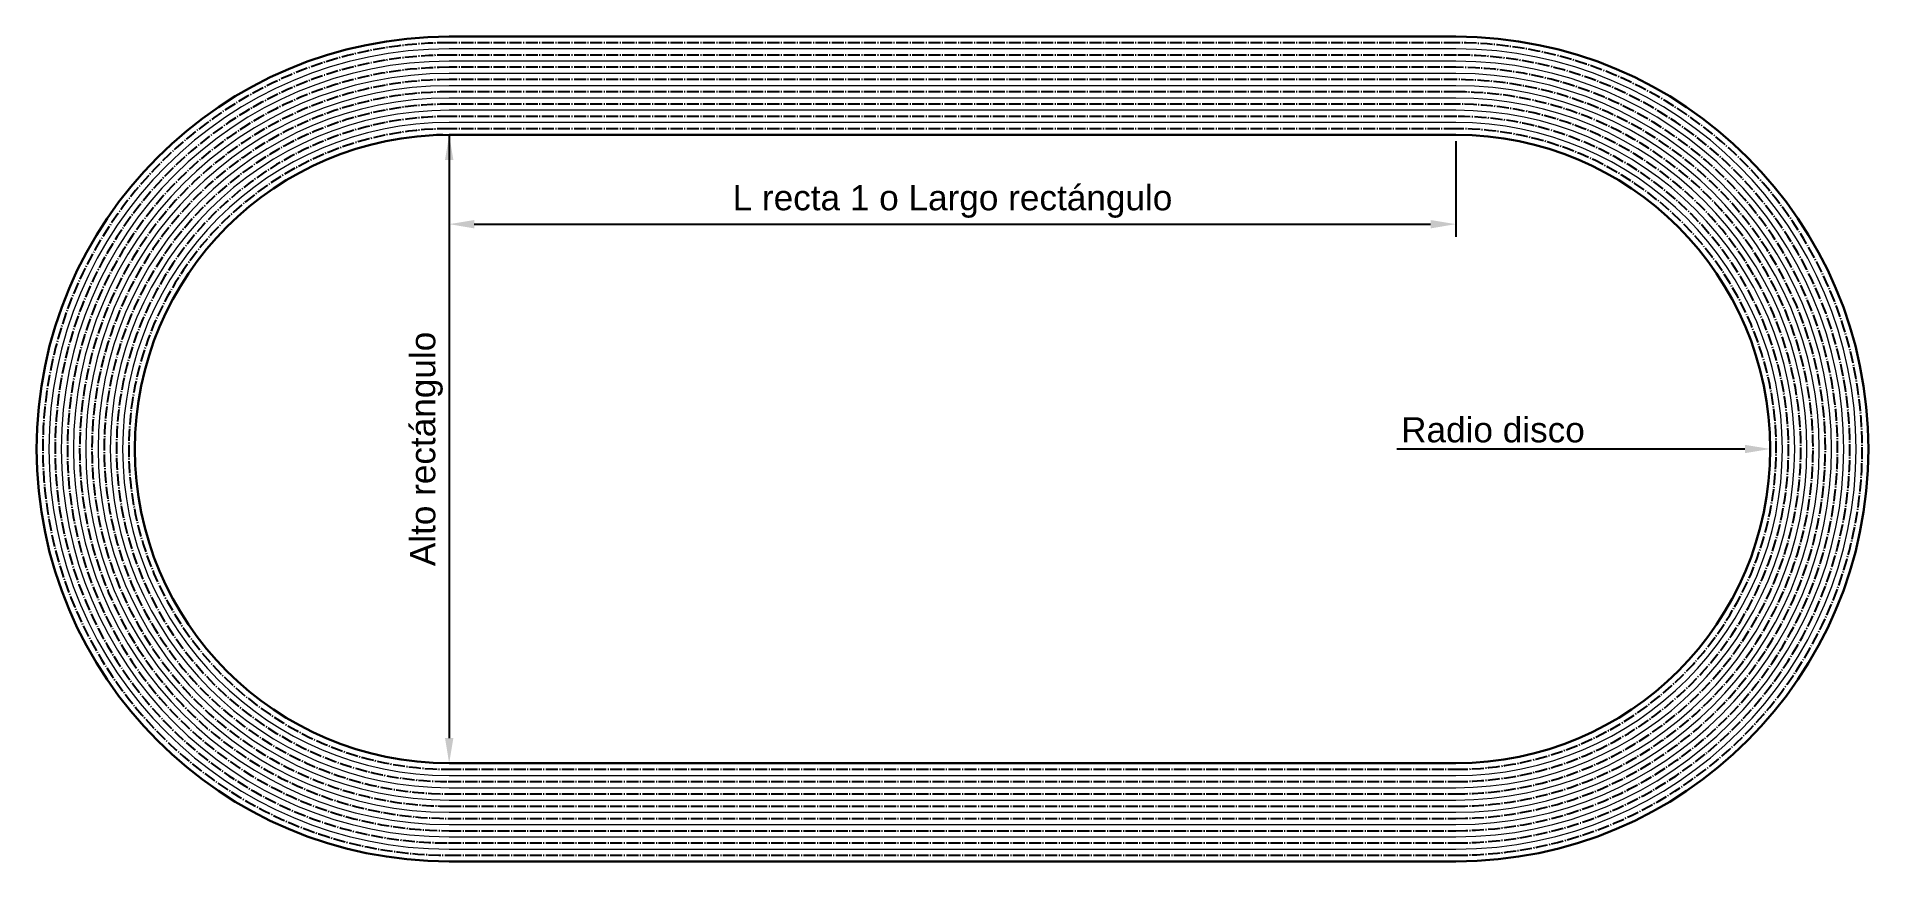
# Model space of a CAD drawing. Header units: millimetres. Extents: x -55 to 127, y 23 to 105.
import ezdxf

# ---------------------------------------------------------------- set-up
doc = ezdxf.new("R2010")
doc.units = ezdxf.units.MM
doc.header["$LTSCALE"] = 0.05
doc.header["$PDMODE"] = 34
doc.header["$PDSIZE"] = 0.5
doc.linetypes.add('ACAD_ISO04W100', pattern=[30, 24, -3, 0, -3])
for name, color, linetype, lineweight in [('0-Axis', 43, 'ACAD_ISO04W100', 25), ('0-Object', 7, 'Continuous', 30), ('0-Profile', 113, 'Continuous', 18)]:
    doc.layers.add(name, color=color, linetype=linetype, lineweight=lineweight)
doc.layers.add('0-Dimension', color=92, linetype='Continuous')
doc.styles.get("Standard").update_dxf_attribs({"font": 'arial.ttf'})
doc.dimstyles.new('ISO-25', dxfattribs={"dimtxt": 2.5, "dimasz": 2.5, "dimexe": 1.25, "dimexo": 0.625, "dimtad": 1, "dimtxsty": 'Standard', "dimcen": 2.5, "dimadec": 0, "dimazin": 0, "dimtfac": 1, "dimtmove": 0, "dimatfit": 3, "dimfxl": 1, "dimarcsym": 0})

# ---------------------------------------------------------------- blocks, each defined once
blk = doc.blocks.new('*D1')
at = {"layer": '0-Dimension', "color": 0, "lineweight": -2, "transparency": 16777216}
for p, q in [((-14.45, 94.8), (-14.45, 84.69)), ((85.55, 94.19), (85.55, 84.69)), ((-11.95, 85.94), (83.05, 85.94))]:
    blk.add_line(p, q, dxfattribs=at)
at = {"layer": '0-Dimension', "color": 0, "transparency": 16777216}
for points in [[(-11.95, 86.35), (-11.95, 85.52), (-14.45, 85.94)], [(83.05, 86.35), (83.05, 85.52), (85.55, 85.94)]]:
    blk.add_solid(points, dxfattribs=at)
at = {"layer": 'Defpoints', "color": 0, "transparency": 16777216}
for p in [(-14.45, 95.43), (85.55, 94.82), (85.55, 85.94)]:
    blk.add_point(p, dxfattribs=at)
at = {"layer": '0-Dimension', "color": 0, "transparency": 16777216, "insert": (35.55, 88.19), "char_height": 2.5, "attachment_point": 5}
blk.add_mtext('L recta 1 o Largo rectángulo', dxfattribs=at)
blk = doc.blocks.new('*D2')
at = {"layer": '0-Dimension', "color": 0, "lineweight": -2, "transparency": 16777216}
blk.add_line((79.7, 63.6), (114.27, 63.6), dxfattribs=at)
at = {"layer": '0-Dimension', "color": 0, "transparency": 16777216}
blk.add_solid([(114.27, 64.01), (114.27, 63.18), (116.77, 63.6)], dxfattribs=at)
at = {"layer": 'Defpoints', "color": 0, "transparency": 16777216}
for p in [(85.55, 63.6), (116.77, 63.6)]:
    blk.add_point(p, dxfattribs=at)
at = {"layer": '0-Dimension', "color": 0, "transparency": 16777216, "insert": (89.24, 65.49), "char_height": 2.5, "attachment_point": 5}
blk.add_mtext('Radio disco', dxfattribs=at)
blk = doc.blocks.new('*D3')
at = {"layer": '0-Dimension', "color": 0, "lineweight": -2, "transparency": 16777216}
for p, q in [((-15.07, 94.82), (-15.7, 94.82)), ((-14.45, 92.32), (-14.45, 34.87)), ((-15.07, 32.37), (-15.7, 32.37))]:
    blk.add_line(p, q, dxfattribs=at)
at = {"layer": '0-Dimension', "color": 0, "transparency": 16777216}
for points in [[(-14.86, 92.32), (-14.03, 92.32), (-14.45, 94.82)], [(-14.86, 34.87), (-14.03, 34.87), (-14.45, 32.37)]]:
    blk.add_solid(points, dxfattribs=at)
at = {"layer": 'Defpoints', "color": 0, "transparency": 16777216}
for p in [(-14.45, 94.82), (-14.45, 32.37), (-14.45, 32.37)]:
    blk.add_point(p, dxfattribs=at)
at = {"layer": '0-Dimension', "color": 0, "transparency": 16777216, "insert": (-16.7, 63.6), "char_height": 2.5, "attachment_point": 5, "rotation": 90}
blk.add_mtext('Alto rectángulo', dxfattribs=at)

msp = doc.modelspace()

# ---------------------------------------------------------------- linework, layer by layer
at = {"layer": '0-Axis'}
for points in [[(-14.448, 103.966, 1), (-14.448, 23.224), (85.552, 23.224, 1), (85.552, 103.966)], [(-14.448, 102.746, 1), (-14.448, 24.444), (85.552, 24.444, 1), (85.552, 102.746)], [(-14.448, 101.526, 1), (-14.448, 25.664), (85.552, 25.664, 1), (85.552, 101.526)], [(-14.448, 100.306, 1), (-14.448, 26.884), (85.552, 26.884, 1), (85.552, 100.306)], [(-14.448, 99.086, 1), (-14.448, 28.104), (85.552, 28.104, 1), (85.552, 99.086)], [(-14.448, 97.866, 1), (-14.448, 29.324), (85.552, 29.324, 1), (85.552, 97.866)], [(-14.448, 96.646, 1), (-14.448, 30.544), (85.552, 30.544, 1), (85.552, 96.646)], [(-14.448, 95.426, 1), (-14.448, 31.764), (85.552, 31.764, 1), (85.552, 95.426)]]:
    msp.add_lwpolyline(points, format="xyb", close=True, dxfattribs=at)
at = {"layer": '0-Object'}
for points in [[(-14.448, 104.576, 1), (-14.448, 22.614), (85.552, 22.614, 1), (85.552, 104.576)], [(-14.448, 94.816, 1), (-14.448, 32.374), (85.552, 32.374, 1), (85.552, 94.816)]]:
    msp.add_lwpolyline(points, format="xyb", close=True, dxfattribs=at)
at = {"layer": '0-Profile'}
for points in [[(-14.448, 103.356, 1), (-14.448, 23.834), (85.552, 23.834, 1), (85.552, 103.356)], [(-14.448, 102.136, 1), (-14.448, 25.054), (85.552, 25.054, 1), (85.552, 102.136)], [(-14.448, 100.916, 1), (-14.448, 26.274), (85.552, 26.274, 1), (85.552, 100.916)], [(-14.448, 99.696, 1), (-14.448, 27.494), (85.552, 27.494, 1), (85.552, 99.696)], [(-14.448, 98.476, 1), (-14.448, 28.714), (85.552, 28.714, 1), (85.552, 98.476)], [(-14.448, 97.256, 1), (-14.448, 29.934), (85.552, 29.934, 1), (85.552, 97.256)], [(-14.448, 96.036, 1), (-14.448, 31.154), (85.552, 31.154, 1), (85.552, 96.036)]]:
    msp.add_lwpolyline(points, format="xyb", close=True, dxfattribs=at)

# ---------------------------------------------------------------- dimensions: what is measured, and where the dimension line sits
at = {"layer": '0-Dimension'}
dim = msp.add_linear_dim(base=(85.552, 85.936), p1=(-14.448, 95.426), p2=(85.552, 94.816), text='L recta 1 o Largo rectángulo', dimstyle='ISO-25', dxfattribs=at)
dim.commit()
dim.dimension.update_dxf_attribs({"geometry": '*D1', "text_midpoint": (35.552, 88.186)})
dim = msp.add_linear_dim(base=(-14.448, 32.374), p1=(-14.448, 94.816), p2=(-14.448, 32.374), angle=90, text='Alto rectángulo', dimstyle='ISO-25', dxfattribs=at)
dim.commit()
dim.dimension.update_dxf_attribs({"geometry": '*D3', "text_midpoint": (-16.698, 63.595)})
dim = msp.add_radius_dim(center=(85.552, 63.595), mpoint=(116.773, 63.595), text='Radio disco', dimstyle='ISO-25', dxfattribs=at)
dim.commit()
dim.dimension.update_dxf_attribs({"geometry": '*D2', "text_midpoint": (89.243, 63.595), "dimtype": 164})

doc.saveas('drawing.dxf')
